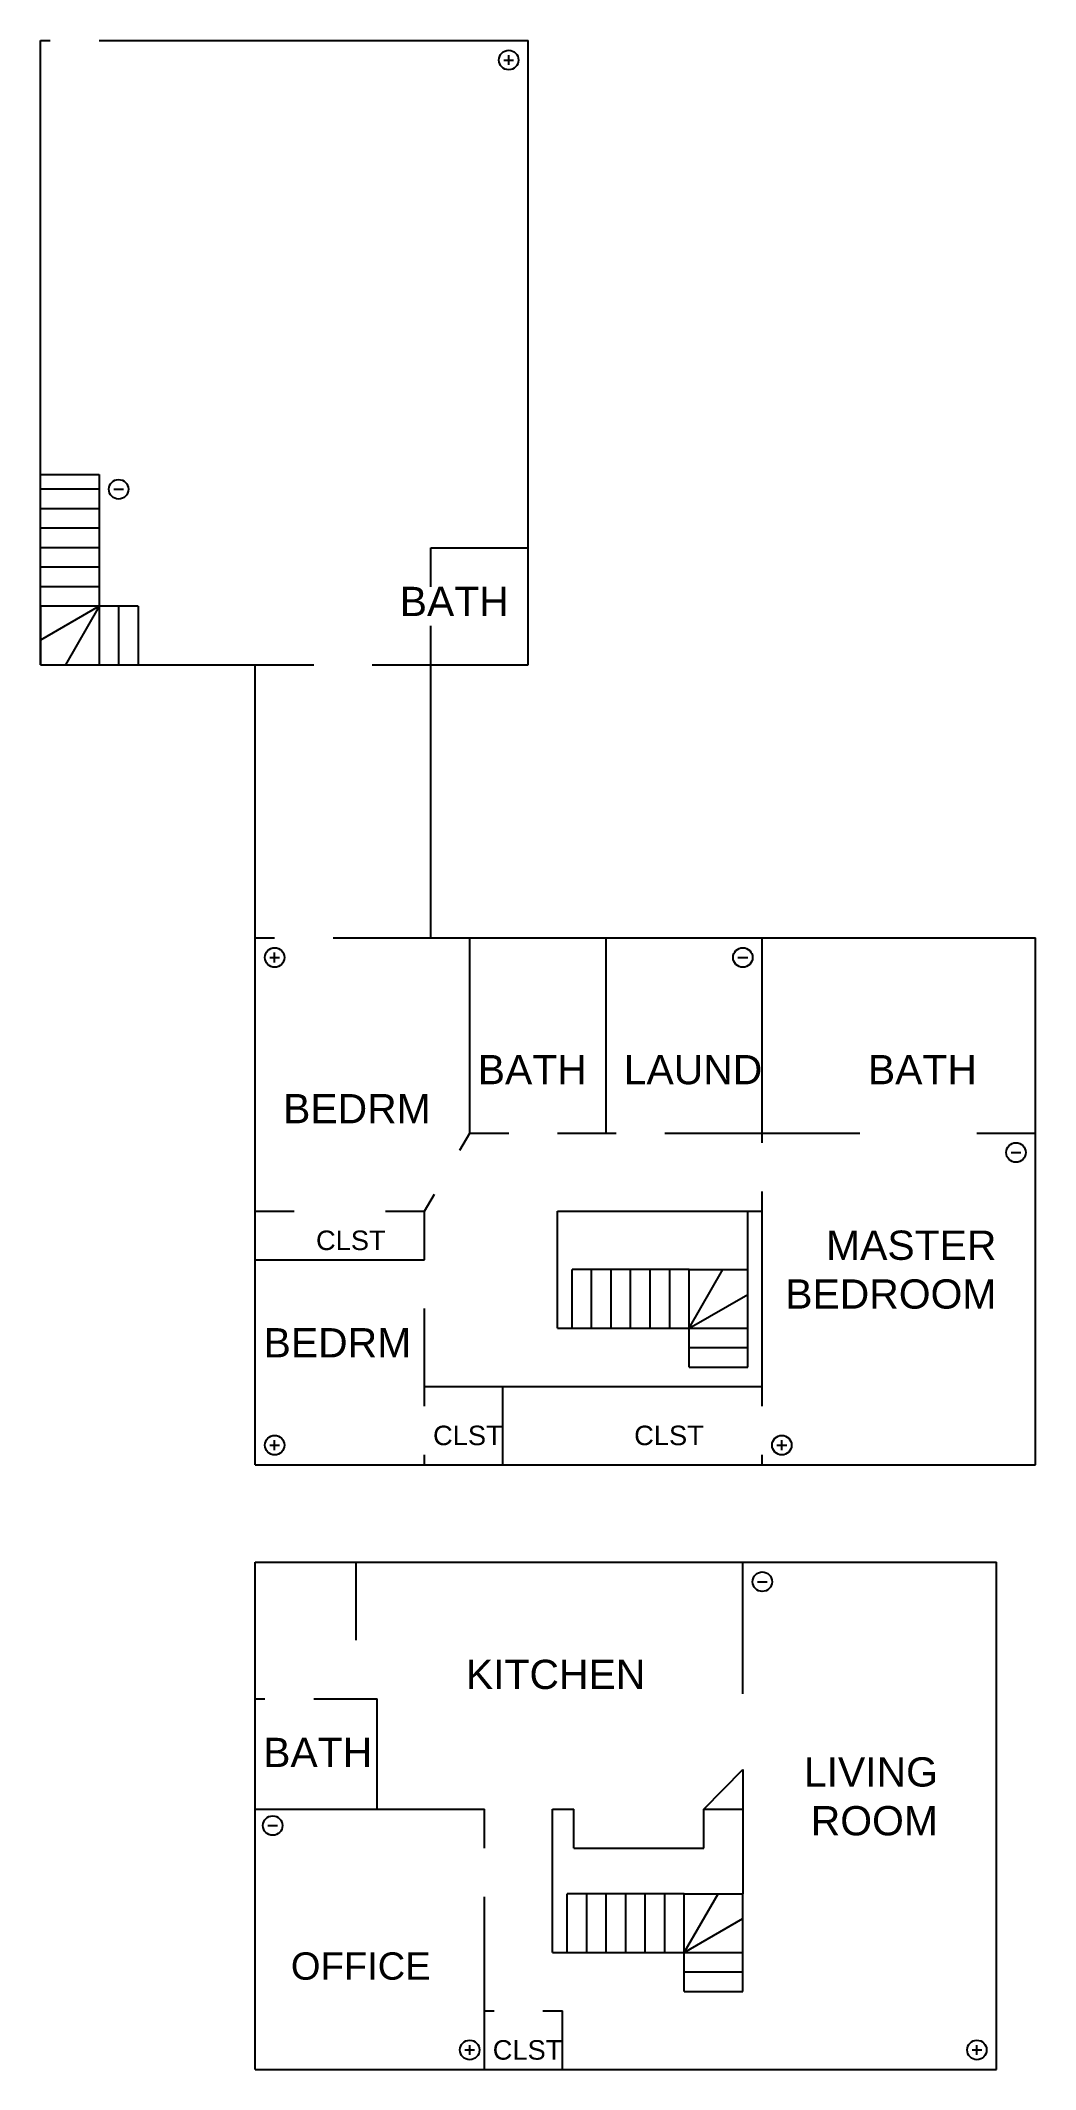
# Model space of a CAD drawing. Header units: feet. Extents: x -11 to 40, y 0 to 104.
import ezdxf

# ---------------------------------------------------------------- set-up
doc = ezdxf.new("R2010")
doc.units = ezdxf.units.FT
doc.header["$MEASUREMENT"] = 0
doc.layers.get('0').update_dxf_attribs({"lineweight": 25})
for name, color, linetype, lineweight, true_color in [('Dirty Air Out', 6, 'Continuous', 25, 0xff00ff), ('Fresh Air', 3, 'Continuous', 25, 0x00ff00), ('labels', 1, 'Continuous', 25, 0xff0000)]:
    doc.layers.add(name, color=color, linetype=linetype, lineweight=lineweight, true_color=true_color)
doc.styles.add('textstyle11', font='')
doc.styles.add('textstyle12', font='')
doc.styles.add('textstyle13', font='')
doc.styles.add('textstyle14', font='')
doc.styles.add('textstyle15', font='')
doc.styles.add('textstyle16', font='')
doc.styles.add('textstyle17', font='')
doc.styles.add('textstyle18', font='')
doc.styles.add('textstyle19', font='')
doc.styles.add('textstyle20', font='')
doc.styles.add('textstyle21', font='')
doc.styles.add('textstyle22', font='')
doc.styles.add('textstyle23', font='')
doc.styles.add('textstyle24', font='')
doc.styles.add('textstyle25', font='')
doc.styles.get('textstyle11').set_extended_font_data('Liberation Sans')
doc.styles.get('textstyle12').set_extended_font_data('Liberation Sans')
doc.styles.get('textstyle13').set_extended_font_data('Liberation Sans')
doc.styles.get('textstyle14').set_extended_font_data('Liberation Sans')
doc.styles.get('textstyle15').set_extended_font_data('Liberation Sans')
doc.styles.get('textstyle16').set_extended_font_data('Liberation Sans')
doc.styles.get('textstyle17').set_extended_font_data('Liberation Sans')
doc.styles.get('textstyle18').set_extended_font_data('Liberation Sans')
doc.styles.get('textstyle19').set_extended_font_data('Liberation Sans')
doc.styles.get('textstyle20').set_extended_font_data('Liberation Sans')
doc.styles.get('textstyle21').set_extended_font_data('Liberation Sans')
doc.styles.get('textstyle22').set_extended_font_data('Liberation Sans')
doc.styles.get('textstyle23').set_extended_font_data('Liberation Sans')
doc.styles.get('textstyle24').set_extended_font_data('Liberation Sans')
doc.styles.get('textstyle25').set_extended_font_data('Liberation Sans')

msp = doc.modelspace()

# ---------------------------------------------------------------- linework, layer by layer
for p, q in [((-11, 72), (-11, 104)), ((-11, 104), (-10.5, 104)), ((-8, 104), (14, 104)), ((14, 72), (14, 104)), ((-11, 81.75), (-8, 81.75)), ((-8, 81.75), (-8, 75)), ((-8, 81), (-11, 81)), ((-11, 75), (-11, 81)), ((-8, 80), (-11, 80)), ((-8, 79), (-11, 79)), ((-8, 78), (-11, 78)), ((9, 76), (9, 78)), ((9, 78), (14, 78)), ((-8, 77), (-11, 77)), ((-8, 76), (-11, 76)), ((-8, 75), (-11, 75)), ((-11, 75), (-11, 72)), ((-8, 75), (-11, 73.27)), ((-8, 75), (-9.73, 72)), ((-6, 75), (-8, 75)), ((-8, 75), (-8, 72)), ((-7, 75), (-7, 72)), ((-6, 75), (-6, 72)), ((9, 72), (9, 74)), ((-11, 72), (3, 72)), ((0, 58), (0, 72)), ((6, 72), (14, 72)), ((9, 58), (9, 72)), ((0, 31), (0, 58)), ((0, 58), (1, 58)), ((4, 58), (40, 58)), ((11, 48), (11, 58)), ((18, 48), (18, 58)), ((26, 47.5), (26, 58)), ((40, 31), (40, 58)), ((10.5, 47.13), (11, 48)), ((11, 48), (13, 48)), ((15.5, 48), (18.5, 48)), ((21, 48), (31, 48)), ((37, 48), (40, 48)), ((8.69, 44), (9.19, 44.87)), ((26, 34), (26, 45)), ((0, 44), (2, 44)), ((6.69, 44), (8.69, 44)), ((8.69, 41.5), (8.69, 44)), ((15.5, 44), (26, 44)), ((15.5, 38), (15.5, 44)), ((25.25, 36), (25.25, 44)), ((0, 41.5), (8.69, 41.5)), ((16.25, 38), (16.25, 41)), ((22.25, 41), (16.25, 41)), ((17.25, 38), (17.25, 41)), ((18.25, 38), (18.25, 41)), ((19.25, 38), (19.25, 41)), ((20.25, 38), (20.25, 41)), ((21.25, 38), (21.25, 41)), ((22.25, 38), (22.25, 41)), ((22.25, 41), (25.25, 41)), ((22.25, 38), (23.98, 41)), ((22.25, 38), (25.25, 39.73)), ((8.69, 34), (8.69, 39)), ((15.5, 38), (22.25, 38)), ((22.25, 36), (22.25, 38)), ((22.25, 38), (25.25, 38)), ((22.25, 37), (25.25, 37)), ((22.25, 36), (25.25, 36)), ((8.69, 35), (26, 35)), ((12.69, 31), (12.69, 35)), ((8.69, 31), (8.69, 31.5)), ((26, 31), (26, 31.5)), ((0, 31), (38, 31)), ((38, 31), (40, 31)), ((0, 0), (0, 26)), ((0, 26), (38, 26)), ((5.17, 22), (5.17, 26)), ((25, 19.25), (25, 26)), ((38, 0), (38, 26)), ((0, 19), (0.5, 19)), ((3, 19), (6.25, 19)), ((6.25, 13.34), (6.25, 19)), ((23, 13.34), (25, 15.38)), ((25, 15.38), (25, 9)), ((0, 13.34), (11.75, 13.34)), ((11.75, 11.34), (11.75, 13.34)), ((15.25, 6), (15.25, 13.34)), ((15.25, 13.34), (16.33, 13.34)), ((16.33, 11.34), (16.33, 13.34)), ((23, 11.34), (23, 13.34)), ((23, 13.34), (25, 13.34)), ((16.33, 11.34), (23, 11.34)), ((11.75, 0), (11.75, 8.84)), ((16, 6), (16, 9)), ((22, 9), (16, 9)), ((17, 6), (17, 9)), ((18, 6), (18, 9)), ((19, 6), (19, 9)), ((20, 6), (20, 9)), ((21, 6), (21, 9)), ((22, 6), (22, 9)), ((22, 9), (25, 9)), ((22, 6), (23.73, 9)), ((25, 4), (25, 9)), ((22, 6), (25, 7.73)), ((15.25, 6), (22, 6)), ((22, 4), (22, 6)), ((22, 6), (25, 6)), ((22, 5), (25, 5)), ((22, 4), (25, 4)), ((11.75, 3), (12.25, 3)), ((14.75, 3), (15.75, 3)), ((15.75, 0), (15.75, 3)), ((0, 0), (38, 0))]:
    msp.add_line(p, q)
at = {"layer": 'Dirty Air Out'}
for p, q in [((-7.25, 81), (-7, 81)), ((-7, 81), (-6.75, 81)), ((24.75, 57), (25, 57)), ((25, 57), (25.25, 57)), ((38.75, 47), (39, 47)), ((39, 47), (39.25, 47)), ((25.75, 25), (26, 25)), ((26, 25), (26.25, 25)), ((0.65, 12.5), (0.9, 12.5)), ((0.9, 12.5), (1.15, 12.5))]:
    msp.add_line(p, q, dxfattribs=at)
for centre in [(-7, 81), (25, 57), (39, 47), (26, 25), (0.9, 12.5)]:
    msp.add_circle(centre, 0.5, dxfattribs=at)
at = {"layer": 'Fresh Air'}
for p, q in [((12.75, 103), (13, 103)), ((13, 103), (13, 103.25)), ((13, 102.75), (13, 103)), ((13, 103), (13.25, 103)), ((1, 57), (1, 57.25)), ((0.75, 57), (1, 57)), ((1, 56.75), (1, 57)), ((1, 57), (1.25, 57)), ((1, 32), (1, 32.25)), ((27, 32), (27, 32.25)), ((0.75, 32), (1, 32)), ((1, 31.75), (1, 32)), ((1, 32), (1.25, 32)), ((26.75, 32), (27, 32)), ((27, 31.75), (27, 32)), ((27, 32), (27.25, 32)), ((11, 1), (11, 1.25)), ((37, 1), (37, 1.25)), ((10.75, 1), (11, 1)), ((11, 0.75), (11, 1)), ((11, 1), (11.25, 1)), ((36.75, 1), (37, 1)), ((37, 0.75), (37, 1)), ((37, 1), (37.25, 1))]:
    msp.add_line(p, q, dxfattribs=at)
for centre in [(13, 103), (1, 57), (1, 32), (27, 32), (11, 1), (37, 1)]:
    msp.add_circle(centre, 0.5, dxfattribs=at)

# ---------------------------------------------------------------- texts
at = {"layer": 'labels', "attachment_point": 3}
for s, insert, char_height, style in [('BATH', (13, 76), 1.5, 'textstyle17'), ('BATH', (17, 52), 1.5, 'textstyle15'), ('LAUND', (26, 52), 1.5, 'textstyle22'), ('BATH', (37, 52), 1.5, 'textstyle16'), ('BEDRM', (9, 50), 1.5, 'textstyle24'), ('CLST', (6.69, 43), 1, 'textstyle20'), ('MASTER\\PBEDROOM', (38, 43), 1.5, 'textstyle23'), ('BEDRM', (8, 38), 1.5, 'textstyle25'), ('CLST', (12.69, 33), 1, 'textstyle19'), ('CLST', (23, 33), 1, 'textstyle21'), ('KITCHEN', (20, 21), 1.5, 'textstyle12'), ('BATH', (6, 17), 1.5, 'textstyle14'), ('LIVING\\PROOM', (35, 16), 1.5, 'textstyle13'), ('OFFICE', (9, 6), 1.4, 'textstyle11'), ('CLST', (15.75, 1.5), 1, 'textstyle18')]:
    msp.add_mtext(s, dxfattribs=dict(at, insert=insert, char_height=char_height, style=style))

doc.saveas('drawing.dxf')
